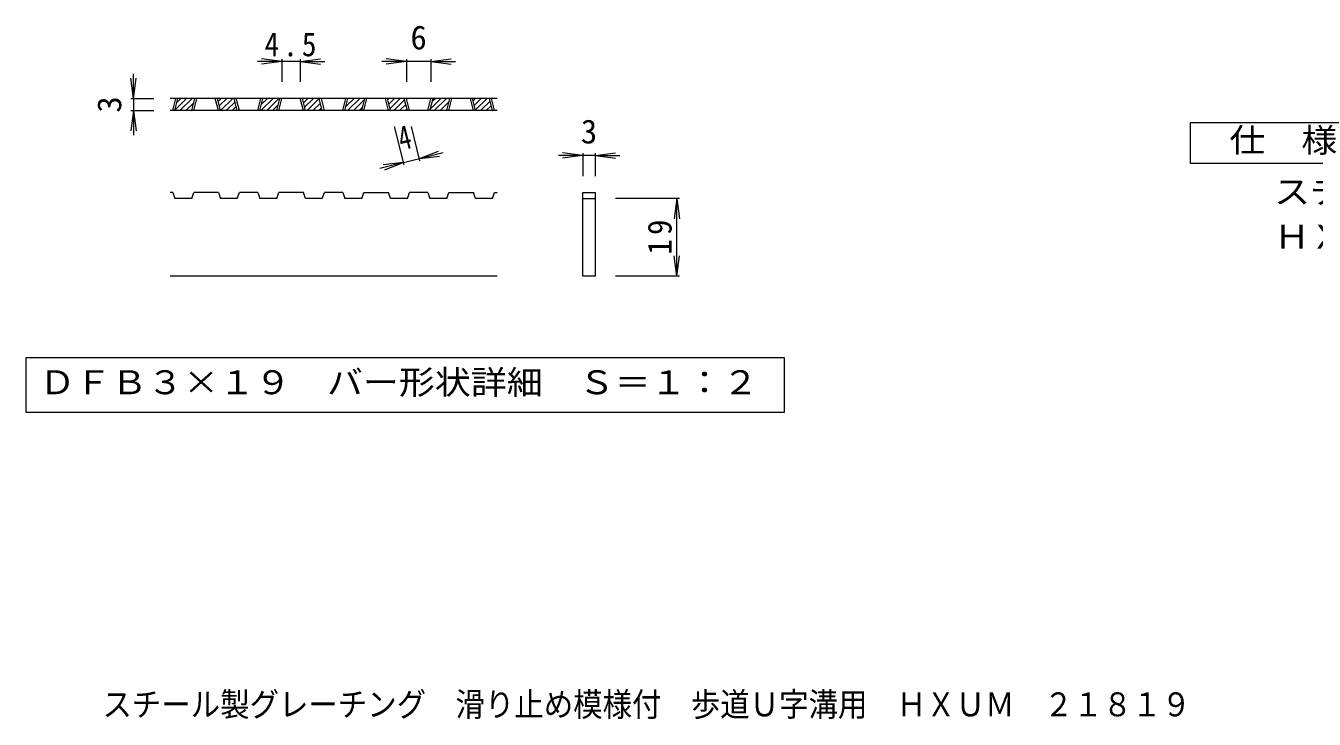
# Model space of a CAD drawing. Units: millimetres on the paper, enlarged 5 times, with parts at other scales. Extents: x -732 to 815, y -684 to 514.
# Drawn here: x -518 to 270, y -684 to -260 of the extents above; entities that cross this region are included whole.
import ezdxf
from ezdxf.enums import TextEntityAlignment as Align

# ---------------------------------------------------------------- set-up
doc = ezdxf.new("R2010")
doc.units = ezdxf.units.MM
doc.header["$LTSCALE"] = 5
for name, color, linetype, lineweight in [('D-0_通り芯', 3, 'Continuous', 9), ('D-2_蓋', 3, 'Continuous', 9), ('D-4_寸法', 7, 'Continuous', 9), ('F-4_F-4ﾚｲﾔ', 2, 'Continuous', 9)]:
    doc.layers.add(name, color=color, linetype=linetype, lineweight=lineweight)
doc.layers.add('F-5_F-5ﾚｲﾔ', color=3, linetype='Continuous')
doc.styles.add('ＭＳ ゴシック', font='')
doc.styles.get('ＭＳ ゴシック').set_extended_font_data('MS Gothic')

msp = doc.modelspace()

# ---------------------------------------------------------------- linework, layer by layer
at = {"layer": 'D-0_通り芯'}
for p, q in [((-229.445, -304.223), (-429.445, -304.223)), ((-426.429, -311.192), (-419.461, -304.223)), ((-425.251, -306.478), (-422.996, -304.223)), ((-423.426, -311.723), (-415.925, -304.223)), ((-419.89, -311.723), (-415.043, -306.876)), ((-400.092, -306.067), (-398.248, -304.223)), ((-399.385, -308.895), (-394.712, -304.223)), ((-398.677, -311.723), (-391.177, -304.223)), ((-395.141, -311.723), (-389.731, -306.313)), ((-373.928, -311.723), (-366.428, -304.223)), ((-373.581, -307.84), (-369.963, -304.223)), ((-370.393, -311.723), (-362.892, -304.223)), ((-347.876, -306.885), (-345.215, -304.223)), ((-347.169, -309.713), (-341.679, -304.223)), ((-345.644, -311.723), (-338.216, -304.295)), ((-342.108, -311.723), (-337.509, -307.124)), ((-321.899, -309.192), (-316.93, -304.223)), ((-320.895, -311.723), (-313.395, -304.223)), ((-320.721, -304.478), (-320.466, -304.223)), ((-317.36, -311.723), (-310.513, -304.876)), ((-296.361, -304.867), (-295.717, -304.223)), ((-295.654, -307.696), (-292.182, -304.223)), ((-294.947, -310.524), (-288.646, -304.223)), ((-292.611, -311.723), (-285.994, -305.106)), ((-270.217, -310.543), (-263.897, -304.223)), ((-269.039, -305.829), (-267.433, -304.223)), ((-267.862, -311.723), (-260.362, -304.223)), ((-264.327, -311.723), (-258.831, -306.228)), ((-244.139, -305.678), (-242.684, -304.223)), ((-243.432, -308.507), (-239.149, -304.223)), ((-242.725, -311.335), (-235.613, -304.223)), ((-239.578, -311.723), (-233.772, -305.917)), ((-229.445, -311.723), (-429.445, -311.723)), ((-416.354, -311.723), (-416.221, -311.59)), ((-391.606, -311.723), (-389.024, -309.141)), ((-366.857, -311.723), (-363.373, -308.239)), ((-338.573, -311.723), (-336.802, -309.952)), ((-313.824, -311.723), (-311.691, -309.59)), ((-289.075, -311.723), (-285.287, -307.935)), ((-285.54, -311.723), (-284.579, -310.763)), ((-260.791, -311.723), (-260.01, -310.942)), ((-236.042, -311.723), (-233.065, -308.746)), ((-232.507, -311.723), (-232.357, -311.574)), ((-427.812, -361.723), (-429.445, -361.723)), ((-427.812, -361.723), (-426.562, -365.473)), ((-416.255, -365.473), (-415.005, -361.723)), ((-399.928, -361.723), (-415.005, -361.723)), ((-399.928, -361.723), (-398.678, -365.473)), ((-388.378, -365.473), (-387.128, -361.723)), ((-375.801, -361.723), (-387.128, -361.723)), ((-375.801, -361.723), (-374.551, -365.473)), ((-364.244, -365.473), (-362.994, -361.723)), ((-336.359, -365.473), (-335.109, -361.723)), ((-323.782, -361.723), (-335.109, -361.723)), ((-323.782, -361.723), (-322.532, -365.473)), ((-312.224, -365.473), (-310.974, -361.723)), ((-310.974, -361.723), (-295.897, -361.723)), ((-294.647, -365.473), (-295.897, -361.723)), ((-284.339, -365.473), (-283.089, -361.723)), ((-271.762, -361.723), (-283.089, -361.723)), ((-271.762, -361.723), (-270.512, -365.473)), ((-260.205, -365.473), (-258.955, -361.723)), ((-258.955, -361.723), (-243.878, -361.723)), ((-242.628, -365.473), (-243.878, -361.723)), ((-176.946, -361.723), (-169.446, -361.723)), ((-176.946, -412.973), (-176.946, -361.723)), ((-416.255, -365.473), (-426.562, -365.473)), ((-388.378, -365.473), (-398.678, -365.473)), ((-364.244, -365.473), (-374.551, -365.473)), ((-336.359, -365.473), (-346.667, -365.473)), ((-312.224, -365.473), (-322.532, -365.473)), ((-284.339, -365.473), (-294.647, -365.473)), ((-260.205, -365.473), (-270.512, -365.473)), ((-232.32, -365.473), (-242.628, -365.473)), ((-176.946, -365.473), (-169.446, -365.473)), ((-229.445, -412.973), (-429.445, -412.973))]:
    msp.add_line(p, q, dxfattribs=at)
for points in [[(-346.667, -365.473), (-347.917, -361.723), (-362.994, -361.723)], [(-232.32, -365.473), (-231.07, -361.723), (-229.445, -361.723)], [(-169.446, -361.723), (-169.446, -412.973), (-176.946, -412.973)]]:
    msp.add_lwpolyline(points, dxfattribs=at)
at = {"layer": 'D-0_通り芯', "color": 7}
msp.add_lwpolyline([(-517.772, -462.973), (-517.772, -496.199), (-53.618, -496.199), (-53.618, -462.973)], close=True, dxfattribs=at)
at = {"layer": 'D-2_蓋'}
for p, q in [((-427.851, -311.723), (-425.976, -304.223)), ((-426.562, -311.723), (-424.687, -304.223)), ((-416.255, -311.723), (-414.379, -304.223)), ((-414.966, -311.723), (-413.091, -304.223)), ((-399.966, -311.723), (-401.841, -304.223)), ((-398.678, -311.723), (-400.553, -304.223)), ((-388.378, -311.723), (-390.253, -304.223)), ((-387.09, -311.723), (-388.965, -304.223)), ((-375.84, -311.723), (-373.965, -304.223)), ((-374.551, -311.723), (-372.677, -304.223)), ((-364.244, -311.723), (-362.369, -304.223)), ((-362.955, -311.723), (-361.08, -304.223)), ((-347.955, -311.723), (-349.83, -304.223)), ((-346.667, -311.723), (-348.542, -304.223)), ((-336.359, -311.723), (-338.234, -304.223)), ((-335.07, -311.723), (-336.945, -304.223)), ((-323.82, -311.723), (-321.946, -304.223)), ((-322.532, -311.723), (-320.657, -304.223)), ((-312.224, -311.723), (-310.349, -304.223)), ((-310.936, -311.723), (-309.061, -304.223)), ((-295.936, -311.723), (-297.811, -304.223)), ((-294.647, -311.723), (-296.522, -304.223)), ((-284.339, -311.723), (-286.215, -304.223)), ((-283.051, -311.723), (-284.926, -304.223)), ((-271.801, -311.723), (-269.926, -304.223)), ((-270.512, -311.723), (-268.638, -304.223)), ((-260.205, -311.723), (-258.33, -304.223)), ((-258.916, -311.723), (-257.042, -304.223)), ((-243.916, -311.723), (-245.791, -304.223)), ((-242.628, -311.723), (-244.503, -304.223)), ((-232.32, -311.723), (-234.195, -304.223)), ((-231.032, -311.723), (-232.907, -304.223))]:
    msp.add_line(p, q, dxfattribs=at)
at = {"layer": 'D-4_寸法'}
for p, q in [((-361.08, -281.723), (-376.08, -281.723)), ((-361.08, -281.723), (-373.473, -280.092)), ((-361.08, -281.723), (-373.473, -283.355)), ((-361.08, -280.223), (-361.08, -294.223)), ((-349.83, -281.723), (-361.08, -281.723)), ((-349.83, -281.723), (-337.437, -280.092)), ((-349.83, -280.223), (-349.83, -294.223)), ((-349.83, -281.723), (-337.437, -283.355)), ((-349.83, -281.723), (-334.83, -281.723)), ((-284.926, -281.723), (-299.926, -281.723)), ((-284.926, -281.723), (-297.319, -280.092)), ((-284.926, -281.723), (-297.319, -283.355)), ((-284.926, -280.223), (-284.926, -294.223)), ((-269.926, -281.723), (-284.926, -281.723)), ((-269.926, -281.723), (-257.533, -280.092)), ((-269.926, -280.223), (-269.926, -294.223)), ((-269.926, -281.723), (-257.533, -283.355)), ((-269.926, -281.723), (-254.926, -281.723)), ((-451.945, -304.223), (-451.945, -289.223)), ((-451.945, -304.223), (-453.577, -291.83)), ((-451.945, -304.223), (-450.314, -291.83)), ((-453.445, -304.223), (-439.445, -304.223)), ((-451.945, -304.223), (-451.945, -311.723)), ((-451.945, -311.723), (-453.577, -324.116)), ((-453.445, -311.723), (-439.445, -311.723)), ((-451.945, -311.723), (-450.314, -324.116)), ((-451.945, -311.723), (-451.945, -326.723)), ((-286.344, -344.939), (-292.203, -321.502)), ((-276.642, -342.514), (-281.895, -321.502)), ((-277.006, -341.059), (-265.379, -336.471)), ((-277.006, -341.059), (-262.454, -337.421)), ((-176.946, -339.223), (-189.339, -337.592)), ((-176.946, -337.723), (-176.946, -351.723)), ((-169.446, -339.223), (-157.053, -337.592)), ((-169.446, -337.723), (-169.446, -351.723)), ((-286.708, -343.484), (-301.26, -347.122)), ((-286.708, -343.484), (-299.127, -344.907)), ((-286.708, -343.484), (-298.335, -348.073)), ((-286.708, -343.484), (-277.006, -341.059)), ((-277.006, -341.059), (-264.587, -339.636)), ((-176.946, -339.223), (-191.946, -339.223)), ((-176.946, -339.223), (-189.339, -340.855)), ((-169.446, -339.223), (-176.946, -339.223)), ((-169.446, -339.223), (-157.053, -340.855)), ((-169.446, -339.223), (-154.446, -339.223)), ((-117.945, -365.473), (-156.945, -365.473)), ((-119.445, -365.473), (-121.077, -377.866)), ((-119.445, -365.473), (-117.814, -377.866)), ((-119.445, -412.973), (-119.445, -365.473)), ((-119.445, -412.973), (-121.077, -400.58)), ((-119.445, -412.973), (-117.814, -400.58)), ((-117.945, -412.973), (-156.945, -412.973))]:
    msp.add_line(p, q, dxfattribs=at)
at = {"layer": 'F-4_F-4ﾚｲﾔ'}
msp.add_lwpolyline([(194.775, -344.08), (194.775, -319.08), (307.275, -319.08), (307.275, -344.08)], close=True, dxfattribs=at)

# ---------------------------------------------------------------- texts
at = {"layer": 'D-0_通り芯', "color": 2, "style": 'ＭＳ ゴシック', "width": 1.1}
msp.add_text('ＤＦＢ３×１９\u3000バー形状詳細\u3000Ｓ＝１：２', height=14.66, dxfattribs=at).set_placement((-509.445, -489.586), align=Align.BOTTOM_LEFT)
at = {"layer": 'D-4_寸法', "color": 2, "style": 'ＭＳ ゴシック'}
for s, p in [('6', (-282.426, -278.723)), ('3', (-178.196, -336.223))]:
    msp.add_text(s, height=14.66, dxfattribs=at).set_placement(p, align=Align.BOTTOM_LEFT)
msp.add_text('3', height=14.66, rotation=90, dxfattribs=at).set_placement((-454.945, -312.973), align=Align.BOTTOM_LEFT)
at = {"layer": 'D-4_寸法', "color": 2, "style": 'ＭＳ ゴシック', "width": 0.75}
msp.add_text('4', height=14.66, rotation=14.035, dxfattribs=at).set_placement((-286.829, -340.422), align=Align.BOTTOM_LEFT)
at = {"layer": 'D-4_寸法', "color": 2, "insert": (-371.705, -278.723), "char_height": 14.66, "attachment_point": 7, "style": 'ＭＳ ゴシック'}
msp.add_mtext('\\T1.27;\\W0.9;4.5', dxfattribs=at)
at = {"layer": 'D-4_寸法', "color": 2, "insert": (-122.445, -399.848), "char_height": 14.66, "attachment_point": 7, "rotation": 90, "style": 'ＭＳ ゴシック'}
msp.add_mtext('\\T1.27;\\W0.95;19', dxfattribs=at)
at = {"layer": 'F-4_F-4ﾚｲﾔ', "style": 'ＭＳ ゴシック', "width": 1.1}
for s, p in [('仕\u3000様', (218.525, -341.58)), ('スチール製グレーチング\u3000滑り止め模様付\u3000歩道Ｕ字溝用', (245.82, -373.04)), ('ＨＸＵＭ\u3000２１８１９', (245.82, -400.541))]:
    msp.add_text(s, height=14.66, dxfattribs=at).set_placement(p, align=Align.BOTTOM_LEFT)
at = {"layer": 'F-5_F-5ﾚｲﾔ', "color": 2, "style": 'ＭＳ ゴシック', "width": 0.9}
msp.add_text('スチール製グレーチング\u3000滑り止め模様付\u3000歩道Ｕ字溝用\u3000ＨＸＵＭ\u3000２１８１９', height=14.66, dxfattribs=at).set_placement((-470.841, -686.566), align=Align.BOTTOM_LEFT)

doc.saveas('drawing.dxf')
